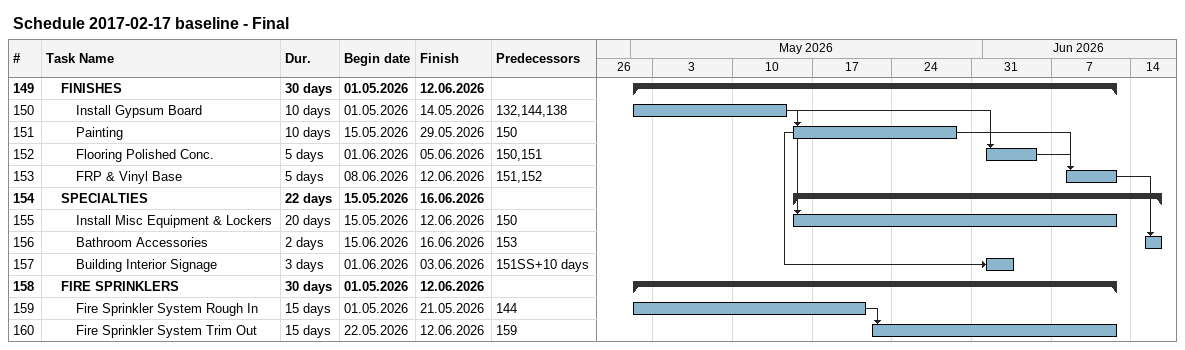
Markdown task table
Schedule 2017-02-17 baseline - Final

| ID | Level | Task | Duration | Start | Finish | Predecessors |
|---|---|---|---|---|---|---|
| 149 | 2 | **FINISHES** | 30d | 2026-05-01 | 2026-06-12 |  |
| 150 | 3 | Install Gypsum Board | 10d | 2026-05-01 | 2026-05-14 | 132, 144, 138 |
| 151 | 3 | Painting | 10d | 2026-05-15 | 2026-05-29 | 150 |
| 152 | 3 | Flooring Polished Conc. | 5d | 2026-06-01 | 2026-06-05 | 150, 151 |
| 153 | 3 | FRP & Vinyl Base | 5d | 2026-06-08 | 2026-06-12 | 151, 152 |
| 154 | 2 | **SPECIALTIES** | 22d | 2026-05-15 | 2026-06-16 |  |
| 155 | 3 | Install Misc Equipment & Lockers | 20d | 2026-05-15 | 2026-06-12 | 150 |
| 156 | 3 | Bathroom Accessories | 2d | 2026-06-15 | 2026-06-16 | 153 |
| 157 | 3 | Building Interior Signage | 3d | 2026-06-01 | 2026-06-03 | 151SS+10d |
| 158 | 2 | **FIRE SPRINKLERS** | 30d | 2026-05-01 | 2026-06-12 |  |
| 159 | 3 | Fire Sprinkler System Rough In | 15d | 2026-05-01 | 2026-05-21 | 144 |
| 160 | 3 | Fire Sprinkler System Trim Out | 15d | 2026-05-22 | 2026-06-12 | 159 |
